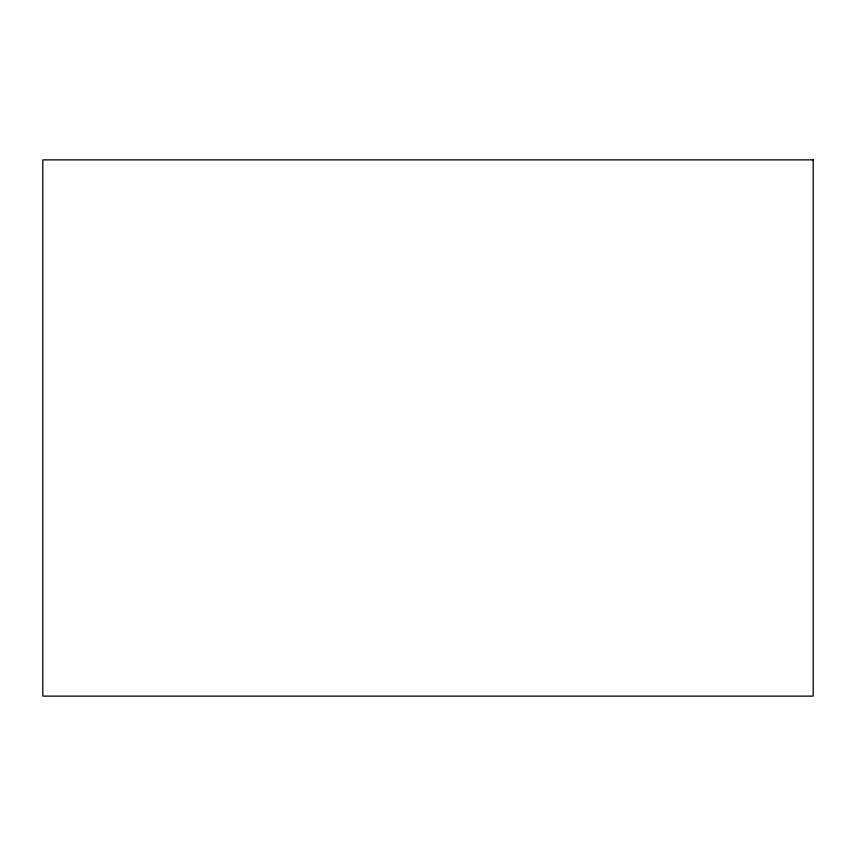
<?xml version="1.0" encoding="UTF-8"?>
<svg xmlns="http://www.w3.org/2000/svg" width="856" height="856" viewBox="0 0 856 856"><rect width="100%" height="100%" fill="white"/><g stroke="black" fill="none" stroke-linecap="round" stroke-linejoin="round"><path stroke-width="1.28" d="M813.2 159.869L42.8 159.869L42.8 696.131L813.2 696.131L813.2 159.869"/></g></svg>
